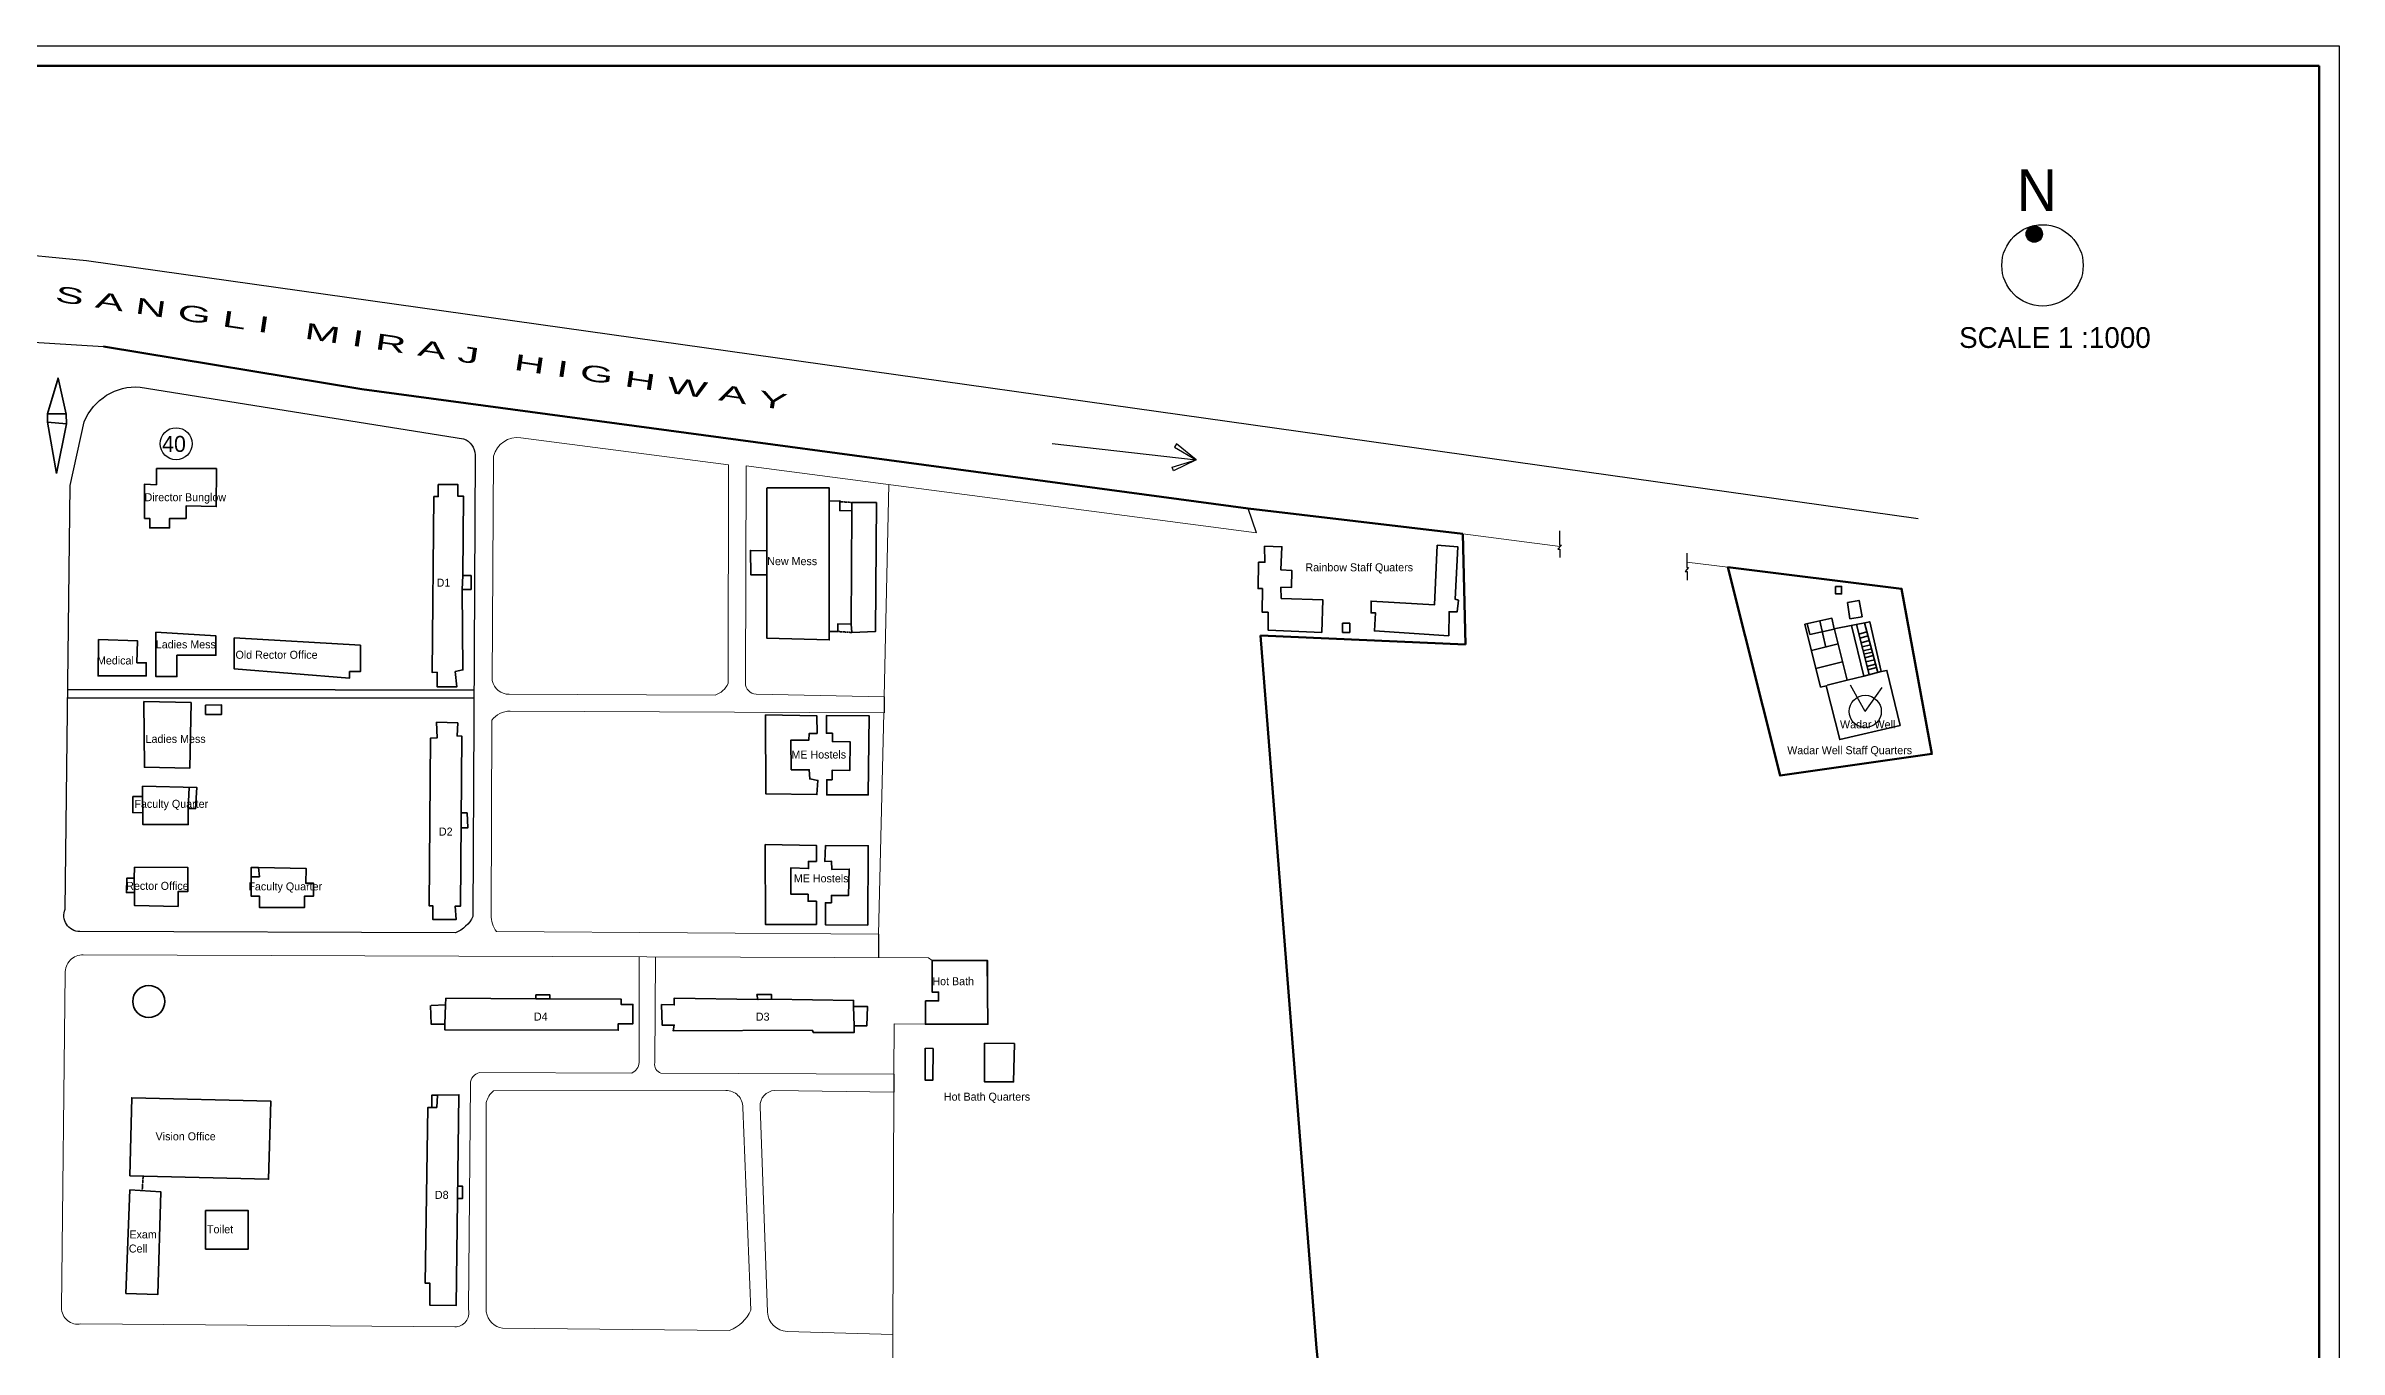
# Model space of a CAD drawing. Header units: millimetres. Extents: x -47 to 2833, y -462 to 688.
# Drawn here: x 481 to 1054, y 362 to 688 of the extents above; entities that cross this region are included whole.
import ezdxf

# ---------------------------------------------------------------- set-up
doc = ezdxf.new("R2010")
doc.units = ezdxf.units.MM
doc.header["$LTSCALE"] = 0.1
doc.header["$MEASUREMENT"] = 0
doc.linetypes.add('ACAD_ISO03W100', pattern=[30, 12, -18])
doc.layers.add('BOUNDRY', color=140, linetype='Continuous', lineweight=18)
doc.layers.add('BUILT UP', color=1, linetype='Continuous', lineweight=35)
for name, color, linetype in [('H1', 254, 'Continuous'), ('TREE', 92, 'Continuous'), ('TXT', 7, 'Continuous')]:
    doc.layers.add(name, color=color, linetype=linetype)
doc.styles.get("Standard").update_dxf_attribs({"font": 'GOTHIC.TTF'})

msp = doc.modelspace()

# ---------------------------------------------------------------- hatches: boundary and pattern name
at = {"layer": 'TREE'}
msp.add_hatch(color=1, dxfattribs=at).paths.add_polyline_path([(975.67607, 640.87073, 1), (979.78057, 640.87073, 1)])

# ---------------------------------------------------------------- linework, layer by layer
at = {"layer": 'BOUNDRY', "color": 140, "lineweight": 60}
for p, q in [((835.56391, 538.31757), (834.90637, 565.96841)), ((798.34669, 362.42809), (784.37322, 540.53647)), ((784.37322, 540.53647), (835.56391, 538.31757)), ((804.77857, 299.24939), (798.34669, 362.42809))]:
    msp.add_line(p, q, dxfattribs=at)
at = {"layer": 'BOUNDRY', "color": 140}
msp.add_line((692.46054, 365.84909), (692.46054, 359.70638), dxfattribs=at)
at = {"layer": 'BOUNDRY', "color": 140, "lineweight": 60}
msp.add_lwpolyline([(495.20393, 612.75397), (559.79213, 602.0833), (781.28587, 572.28029), (834.90637, 565.96841)], dxfattribs=at)
at = {"layer": 'BOUNDRY', "color": 140}
msp.add_lwpolyline([(592.71144, 585.34394, -0.382408929), (599.4975, 589.96205), (651.40432, 583.20242), (651.27883, 528.6028, -0.231132789), (648.04122, 525.65161), (596.5911, 525.84114, -0.34920158), (592.33235, 529.25422)], format="xyb", close=True, dxfattribs=at)
for points in [[(655.83559, 582.9447), (655.63267, 528.69728, 0.395399019), (658.27621, 525.8558), (690.30921, 525.25256), (691.51144, 578.26831)], [(690.21516, 521.22198), (596.83907, 521.64548, 0.235130039), (592.22817, 519.3763), (592.08748, 470.67996, 0.159752271), (593.43008, 466.54474), (688.91446, 465.86354), (690.21516, 521.22198)], [(629.08963, 460.24233), (629.07983, 433.82079, -0.273652547), (627.23873, 431.17064), (589.20546, 431.34127, 0.346323358), (586.90953, 428.4737), (586.43892, 372.10556, -0.487289042), (582.98839, 367.76551), (489.57737, 368.49128, -0.474719834), (484.72216, 372.53771), (485.59401, 456.11393, -0.420366794), (490.15806, 460.7413), (701.35734, 459.98278), (702.27658, 459.35189), (716.08478, 459.35189)], [(633.12148, 460.22785), (632.97173, 433.78809, 0.364132903), (634.52864, 431.13793), (692.68562, 430.87701), (692.79932, 443.47054), (716.22419, 443.40014), (716.22419, 459.35189)], [(592.67831, 426.73638), (650.76723, 426.86418, -0.420554118), (654.96267, 422.59595), (656.96855, 371.95784, -0.204976993), (651.67416, 366.8945), (594.96178, 367.44993, -0.340364315), (590.87901, 371.48247), (590.86529, 423.87411, -0.166277299), (592.67831, 426.73638, -0.839076494)], [(692.46054, 365.84909), (666.05126, 366.62847, -0.390161106), (661.14827, 371.41611), (659.28925, 422.80525, -0.406097239), (662.93508, 426.83562), (692.70265, 426.41086), (692.46054, 365.84909)]]:
    msp.add_lwpolyline(points, format="xyb", dxfattribs=at)
for points in [[(655.83559, 582.9447), (783.36171, 566.22858)], [(834.90637, 565.96841), (859.25477, 562.79513)], [(890.89939, 558.88117), (901.12622, 557.61513)]]:
    msp.add_lwpolyline(points, dxfattribs=at)
at = {"layer": 'BOUNDRY', "color": 140, "lineweight": 60}
msp.add_lwpolyline([(901.12622, 557.61513), (944.56431, 552.23768), (952.14676, 510.92722), (914.21959, 505.54533), (901.12622, 557.61513)], close=True, dxfattribs=at)
at = {"layer": 'BUILT UP', "color": 1, "linetype": 'ACAD_ISO03W100', "ltscale": 0.05}
msp.add_line((682.23146, 541.28886), (678.72052, 541.53539), dxfattribs=at)
at = {"layer": 'BUILT UP', "color": 1}
for p, q in [((920.98767, 543.50914), (921.6424, 540.80731)), ((921.6424, 540.80731), (927.7483, 542.16305)), ((924.15437, 544.19811), (925.67764, 537.53762)), ((927.7743, 542.07513), (930.98484, 529.36844)), ((922.05676, 536.77625), (928.6897, 538.45216)), ((936.77708, 538.21934), (934.69956, 537.69517)), ((934.95107, 536.69833), (937.05296, 537.18008)), ((930.98484, 529.36844), (925.98812, 528.10595)), ((502.86811, 479.89581), (502.9252, 476.28396))]:
    msp.add_line(p, q, dxfattribs=at)
for points in [[(483.46202, 581.05612), (481.20721, 593.82295), (481.20721, 595.95075), (483.86979, 604.86284), (485.87881, 595.82969), (485.98272, 593.407), (483.46202, 581.05612)], [(481.20721, 595.95075), (485.85188, 595.95075), (485.98272, 593.407), (481.20721, 593.82295), (481.20721, 595.95075)], [(508.4579, 582.23238), (523.41826, 582.23687), (523.39469, 572.7621), (515.86011, 572.9422), (515.86011, 569.80837), (511.71429, 569.80837), (511.71429, 567.43097), (506.77536, 567.43097), (506.77536, 569.80837), (505.47753, 569.80837), (505.47753, 578.38139), (508.43369, 578.20129), (508.4579, 582.23238)], [(661.09856, 577.43603), (676.56263, 577.43603), (676.56263, 539.45062), (661.0076, 539.87006), (661.0076, 577.43603)], [(676.56263, 574.13751), (679.24385, 574.22023), (679.20246, 571.73875), (682.22667, 571.68831), (682.01873, 543.40887), (678.72052, 543.43312), (678.72052, 541.53539), (676.56263, 541.53539)], [(682.01873, 543.40887), (682.23146, 541.28886), (688.17469, 541.57467), (688.37028, 573.75588), (682.20114, 573.79337), (682.22667, 571.68831)], [(661.0076, 561.68522), (656.86524, 561.81873), (656.95811, 555.7148), (661.0076, 555.7148)], [(785.39011, 562.8833), (789.72756, 562.73385), (789.45908, 556.93864), (792.16685, 556.8132), (792.12057, 552.5627), (789.44615, 552.59181), (789.55541, 549.80924), (799.9459, 549.4187), (799.66777, 541.29563), (786.27074, 541.91285), (786.27074, 546.34916), (784.80363, 546.34916), (784.83569, 552.25604), (783.76653, 552.25604), (783.85828, 558.86268), (785.44404, 558.84065), (785.39011, 562.8833)], [(828.49864, 563.09671), (833.69711, 562.67782), (833.02634, 549.6085), (833.83861, 549.36762), (833.51943, 546.46834), (831.48827, 546.46834), (831.3829, 540.47729), (812.81463, 541.69279), (813.10804, 546.17489), (811.99879, 546.17489), (811.98755, 549.15448), (827.8266, 548.17778), (828.49864, 563.09671)], [(584.85334, 552.06624), (584.97059, 555.52225)], [(920.40984, 543.38342), (927.15165, 544.85022), (927.74109, 542.19552), (936.6125, 543.9946), (939.49418, 531.56072), (940.88645, 531.82667), (944.20603, 518.08286), (929.12878, 514.5403), (925.7423, 527.98881), (924.33544, 527.63455), (920.40984, 543.38342)], [(931.06169, 548.79529), (933.96476, 549.3132), (934.6971, 545.20813), (931.66142, 544.72626), (931.06169, 548.79529)], [(493.92938, 539.50299), (503.69299, 539.22584), (503.53726, 533.73958), (505.88311, 533.73958), (505.88311, 530.43882), (493.85147, 530.43882), (493.92938, 539.50299)], [(508.25149, 541.3509), (523.30399, 540.43382), (523.30399, 535.60384), (513.57493, 535.60384), (513.57493, 530.28475), (508.31267, 530.28475), (508.25149, 541.3509)], [(527.85138, 539.93049), (559.4157, 538.10307), (559.4157, 531.5199), (556.7127, 531.5199), (556.7127, 529.91631), (527.83544, 532.22318), (527.85138, 539.93049)], [(804.87694, 543.60117), (806.66145, 543.60117), (806.66145, 541.29806), (804.85216, 541.29806), (804.85216, 543.60117)], [(932.0393, 543.06718), (935.13564, 530.40372), (930.98484, 529.36844)], [(933.28067, 543.31892), (936.45111, 530.75292)], [(933.88818, 540.91106), (935.91941, 541.45026)], [(934.14909, 539.87694), (936.19303, 540.41951)], [(934.45109, 538.67995), (936.49196, 539.29341)], [(935.31391, 543.73125), (938.60716, 531.32526)], [(923.18265, 532.25935), (929.83004, 533.93892)], [(935.16479, 535.85122), (937.2582, 536.40693)], [(935.38928, 534.96148), (937.49362, 535.52009)], [(935.63732, 533.97836), (937.78282, 534.43063)], [(938.05257, 533.41445), (935.92751, 532.82821)], [(935.13564, 530.40372), (939.49418, 531.56072)], [(938.2769, 532.56937), (936.14145, 531.98026)], [(505.25392, 524.08306), (517.07753, 523.7762), (516.78529, 507.41006), (505.41446, 507.6131), (505.25392, 524.08306)], [(520.66101, 523.14689), (524.73101, 523.19803), (524.72442, 520.83684), (520.70303, 520.83684), (520.66101, 523.14689)], [(578.46701, 518.85283), (583.71789, 518.67794), (583.55685, 515.43983), (584.79858, 515.34905), (584.40086, 472.87949), (583.12552, 472.91884), (583.30321, 469.52436), (577.53364, 469.52436), (577.53364, 472.97073), (576.63475, 472.97073), (576.95558, 514.89854), (578.59354, 514.92937), (578.46701, 518.85283)], [(660.60887, 520.71907), (673.44587, 520.49003), (673.51986, 516.06708), (671.5836, 516.06708), (671.48665, 514.39107), (667.01854, 514.39107), (667.06834, 506.98361), (671.58898, 506.98361), (671.70199, 504.67997), (673.73628, 504.31862), (673.5125, 500.77832), (660.71698, 500.97321), (660.60887, 520.71907)], [(675.80991, 520.56963), (686.5627, 520.4518), (686.34638, 500.71141), (675.93582, 500.71141), (675.93582, 504.47336), (677.3049, 504.47336), (677.3049, 506.86729), (681.68597, 506.79889), (681.79808, 513.98), (677.37336, 514.04908), (677.37336, 516.10103), (675.86737, 516.10103), (675.91633, 520.56847)], [(504.93059, 502.88738), (518.56966, 502.53992), (518.22192, 497.28951), (516.36732, 497.28951), (516.36732, 493.27449), (505.0465, 493.27449), (505.00786, 496.28576), (502.5737, 496.24715), (502.5737, 500.30078), (504.96922, 500.30078), (504.93059, 502.88738)], [(504.96922, 500.30078), (505.00786, 496.28576)], [(516.36732, 497.28951), (516.60182, 502.59005)], [(584.61917, 496.19117), (586.05629, 496.19117), (586.21792, 492.43565), (584.58414, 492.45095)], [(660.5466, 488.28224), (673.35834, 488.08222), (673.35834, 484.08183), (671.35651, 484.08183), (671.42324, 482.28165), (667.0192, 482.48167), (667.0192, 475.88103), (671.28978, 475.88103), (671.28978, 474.14752), (673.35834, 474.14752), (673.35834, 468.34696), (660.61333, 468.34696), (660.5466, 488.28224)], [(675.62641, 488.0579), (686.34831, 488.01028), (686.1858, 468.18075), (675.60237, 468.26748), (675.60237, 473.75156), (677.11401, 473.75156), (677.11401, 475.59275), (681.41366, 475.59275), (681.58223, 482.17283), (677.19841, 482.07026), (677.15058, 484.1145), (675.44461, 484.07458), (675.62641, 488.0579)], [(502.99009, 482.63808), (516.29278, 482.54082), (516.24893, 476.54268), (513.85936, 476.54268), (513.85936, 472.84754), (502.9252, 473.07447), (502.9252, 476.28396), (500.94602, 476.28396), (501.0758, 479.91488), (502.86811, 479.89581), (502.99009, 482.63808)], [(533.97805, 482.60054), (545.8371, 482.34843), (545.75802, 478.62875), (547.72951, 478.62875), (547.72951, 475.4153), (545.45862, 475.4153), (545.45862, 472.57903), (534.16729, 472.57903), (534.16729, 475.4153), (532.08565, 475.4153), (532.08565, 480.26849), (534.16729, 480.26849), (533.97805, 482.60054)], [(532.08565, 480.26849), (532.08565, 482.55398), (533.97805, 482.60054)], [(702.27658, 459.35189), (702.27658, 451.41816), (703.92163, 451.41816), (703.92163, 449.23917), (700.65047, 449.23917), (700.59776, 443.40014), (716.22419, 443.40014), (716.08478, 459.35189), (702.27658, 459.35189)], [(577.07442, 448.09172), (580.6567, 448.21305), (580.78132, 449.89496), (603.26243, 449.75029), (603.26243, 450.71273), (606.75414, 450.71273), (606.75414, 449.75029), (624.57546, 449.68097), (624.57546, 448.33736), (627.52637, 448.33736), (627.52637, 443.52273), (623.86575, 443.52273), (623.86575, 441.88054), (580.5111, 441.9595), (580.51379, 443.43574), (577.08218, 443.43574), (576.92465, 448.08665)], [(580.6567, 448.21305), (580.51379, 443.43574)], [(603.26243, 449.75029), (606.75414, 449.75029)], [(634.68748, 448.33256), (637.82419, 448.20966), (637.82419, 449.93037), (658.73562, 449.56164), (658.48961, 450.79072), (662.17986, 450.79072), (662.17986, 449.6231), (682.68288, 449.35938), (682.68288, 447.79718), (686.15728, 447.79718), (685.98355, 443.02379), (682.76973, 443.02379), (682.76973, 441.28801), (672.60711, 441.28801), (672.31135, 441.92864), (637.53702, 441.77282), (637.83935, 443.1624), (634.81606, 443.1624), (634.68748, 448.33256)], [(662.17986, 449.6231), (658.73562, 449.56164)], [(682.68288, 447.79718), (682.76973, 443.02379)], [(700.66453, 437.42494), (702.53659, 437.32217), (702.49112, 429.4241), (700.51551, 429.4241), (700.52738, 437.42494)], [(715.40541, 438.70007), (722.87515, 438.55514), (722.63875, 428.99321), (715.39552, 428.99321), (715.40541, 438.70007)], [(501.79098, 405.50837), (536.45119, 404.6635), (537.01171, 424.17331), (502.28601, 425.02388), (501.81029, 405.5079)], [(578.63621, 425.63184), (584.03341, 425.77191), (583.31557, 373.09969), (576.74763, 373.1892), (576.74763, 378.68572), (575.5952, 378.68572), (576.26401, 422.604), (578.50735, 422.604), (578.63621, 425.63184)], [(578.63621, 425.63184), (577.229, 425.63184), (577.229, 422.604)], [(501.82602, 401.98652), (509.56422, 401.47951), (508.80309, 375.87563), (500.81446, 376.11311), (501.82602, 401.98652)], [(583.72253, 402.96062), (584.88698, 402.96062), (584.88698, 399.81468), (583.67988, 399.83113)]]:
    msp.add_lwpolyline(points, dxfattribs=at)
for points in [[(578.86719, 578.24328), (583.74011, 578.29586), (583.74011, 575.39566), (585.15419, 575.39566), (584.97059, 555.52225), (587.08142, 555.50275), (587.08142, 552.06624), (584.85334, 552.06624), (585.01059, 531.93739), (583.10635, 531.52376), (583.52031, 527.7184), (578.55273, 527.7184), (578.55273, 531.35831), (577.34201, 531.32821), (577.79339, 575.25601), (578.86719, 575.24498), (578.86719, 578.24328)], [(928.05921, 552.78896), (929.56045, 552.78896), (929.56045, 550.91392), (928.05921, 550.91392)], [(520.7107, 396.82355), (531.37586, 396.82355), (531.37586, 387.21757), (520.7107, 387.21757)]]:
    msp.add_lwpolyline(points, close=True, dxfattribs=at)
at = {"layer": 'BUILT UP', "color": 1, "linetype": 'ACAD_ISO03W100', "ltscale": 0.05}
for points in [[(682.20114, 573.79337), (679.23985, 573.98046)], [(505.11717, 405.42729), (504.87863, 401.78652)]]:
    msp.add_lwpolyline(points, dxfattribs=at)
at = {"layer": 'BUILT UP', "color": 1}
msp.add_circle((506.51096, 449.0931), 4, dxfattribs=at)
at = {"layer": 'H1'}
for p, q in [((474.97377, 613.99256), (495.20393, 612.75397)), ((783.36171, 566.22858), (781.28587, 572.28029)), ((690.30921, 525.25256), (690.29093, 521.22164)), ((688.91446, 465.86354), (688.8935, 460.02755)), ((692.68562, 430.87701), (692.70265, 426.41086))]:
    msp.add_line(p, q, dxfattribs=at)
at = {"layer": 'H1', "color": 6}
for q in [(931.78931, 528.13488), (939.71397, 527.57497)]:
    msp.add_line((935.49643, 521.57644), q, dxfattribs=at)
at = {"layer": 'H1', "color": 9}
for p, q in [((486.27143, 524.94156), (552.0363, 524.94156)), ((486.29558, 527.01237), (553.1129, 527.01237)), ((552.0363, 524.94156), (587.80049, 524.94156)), ((553.1129, 526.95403), (587.81697, 526.95403))]:
    msp.add_line(p, q, dxfattribs=at)
msp.add_lwpolyline([(504.40741, 602.63763), (585.20169, 589.72252, -0.294928286), (588.12411, 585.67546), (587.50936, 470.30548, -0.184357832), (583.16495, 466.23257), (489.25856, 466.55044, -0.543366722), (485.65575, 472.1474), (486.89048, 578.02472), (490.3628, 593.97613, -0.321575117), (504.40741, 602.63763, -0.694313066)], format="xyb", dxfattribs=at)
at = {"layer": 'H1', "color": 6}
msp.add_circle((935.49643, 521.57644), 4.01319, dxfattribs=at)
at = {"layer": 'TREE', "color": 1}
for p, q in [((-46.90927, 687.89275), (1053.92113, 687.89275)), ((1053.92113, 687.89275), (1053.92113, -32.21361)), ((86.29472, 674.00994), (490.99463, 634.22887)), ((490.99463, 634.22887), (948.73999, 569.79335)), ((732.29812, 588.51226), (768.29844, 584.47569)), ((763.37885, 588.41456), (762.86109, 587.58625)), ((762.86109, 587.58625), (768.29844, 584.47569)), ((768.29844, 584.47569), (763.37885, 588.41456)), ((762.30722, 582.64657), (768.29844, 584.47569)), ((762.62868, 581.72417), (762.30722, 582.64657)), ((768.29844, 584.47569), (762.62868, 581.72417)), ((859.54394, 563.15471), (858.70448, 562.11084)), ((858.70448, 562.11084), (859.17085, 562.11084)), ((859.10662, 566.69423), (859.10662, 563.15471)), ((859.10662, 563.15471), (859.54394, 563.15471)), ((859.17085, 562.11084), (859.17085, 560.01325)), ((891.3367, 557.53731), (890.49724, 556.49344)), ((890.49724, 556.49344), (890.96361, 556.49344)), ((890.89939, 561.07682), (890.89939, 557.53731)), ((890.89939, 557.53731), (891.3367, 557.53731)), ((890.96361, 556.49344), (890.96361, 554.39584))]:
    msp.add_line(p, q, dxfattribs=at)
at = {"layer": 'TREE', "color": 1, "lineweight": 50}
for p, q in [((-41.89605, 682.89275), (1048.92113, 682.89275)), ((1048.92113, 682.89275), (1048.92113, -27.21361))]:
    msp.add_line(p, q, dxfattribs=at)
at = {"layer": 'TREE', "color": 1}
for centre, radius in [((979.79207, 633.02348), 10.16634), ((977.72832, 640.87073), 2.05225), ((513.34631, 588.47595), 4)]:
    msp.add_circle(centre, radius, dxfattribs=at)

# ---------------------------------------------------------------- texts
at = {"layer": 'H1', "color": 6}
msp.add_text('Wadar Well', height=2, dxfattribs=at).set_placement((929.18183, 517.32869))
at = {"layer": 'TREE', "color": 1}
for s, height, p in [('N', 10.39279, (973.36717, 646.64899)), ('SCALE 1 :1000', 5.1963952, (958.94657, 612.40289))]:
    msp.add_text(s, height=height, dxfattribs=at).set_placement(p)
at = {"layer": 'TREE', "color": 1, "width": 2}
msp.add_text('S A N G L I   M I R A J   H I G H W A Y ', height=4, rotation=351.52438819, dxfattribs=at).set_placement((482.93802, 624.06213))
at = {"layer": 'TXT'}
for s, height, p in [('40', 4, (509.85109, 586.42448)), ('Director Bunglow', 2, (505.47753, 574.09488)), ('New Mess', 2, (661.0799, 558.12182)), ('Rainbow Staff Quaters', 2, (795.57011, 556.57637)), ('D1', 2, (578.46217, 552.74798)), ('Ladies Mess', 2, (508.27376, 537.32263)), ('Medical', 2, (493.57771, 533.29629)), ('Old Rector Office', 2, (528.19753, 534.72346)), ('Ladies Mess', 2, (505.72171, 513.70116)), ('ME Hostels ', 2, (667.12616, 509.79293)), ('Wadar Well Staff Quarters', 2, (915.98869, 510.87678)), ('Faculty Quarter', 2, (502.93231, 497.46971)), ('D2', 2, (579.03293, 490.53887)), ('Rector Office', 2, (500.87972, 476.9721)), ('Faculty Quarter', 2, (531.41849, 476.84055)), ('ME Hostels', 2, (667.73075, 478.84717)), ('Hot Bath', 2, (702.34888, 453.14291)), ('D4', 2, (602.77269, 444.308)), ('D3', 2, (658.2423, 444.28833)), ('Hot Bath Quarters', 2, (705.23159, 424.292)), ('Vision Office', 2, (508.2256, 414.37865)), ('D8', 2, (578.03972, 399.7514)), ('Exam', 2, (501.67885, 389.86909)), ('Toilet', 2, (521.06931, 391.15475)), ('Cell', 2, (501.54085, 386.3392))]:
    msp.add_text(s, height=height, dxfattribs=at).set_placement(p)

doc.saveas('drawing.dxf')
